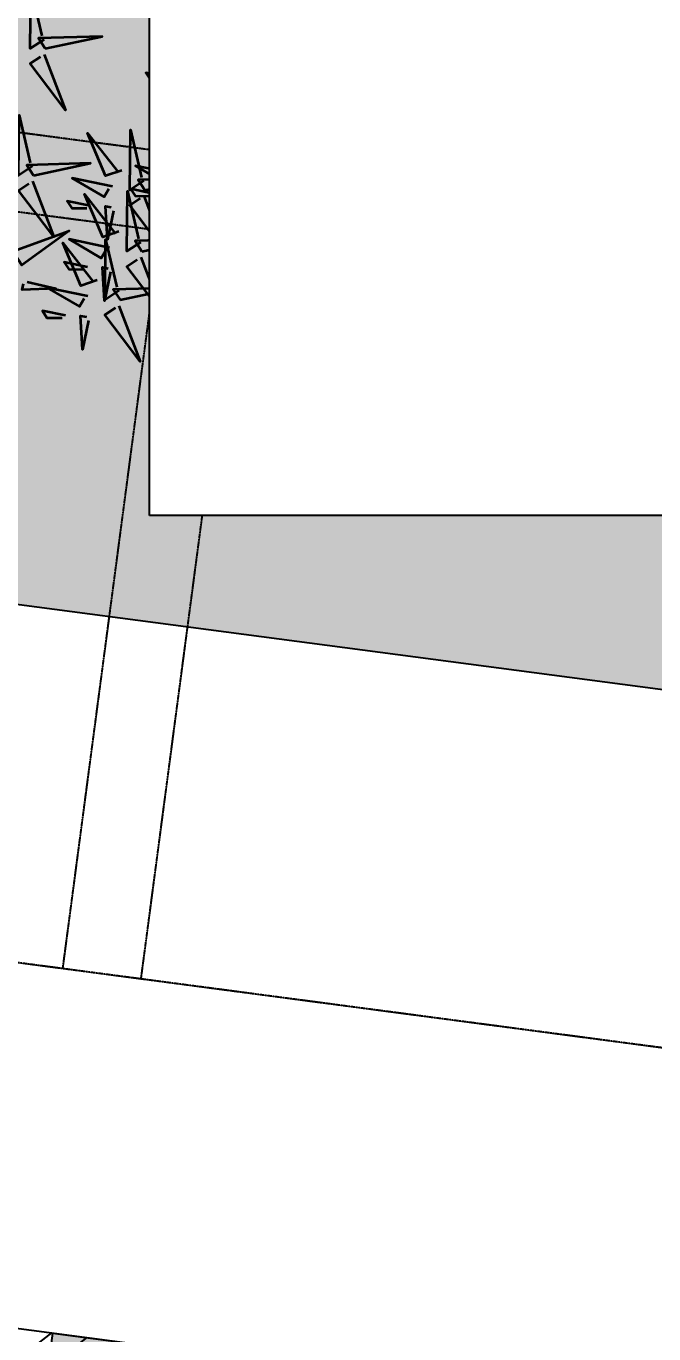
# Model space of a CAD drawing. Header units: millimetres. Extents: x -179928 to 528275, y -469666 to 511935.
# Drawn here: x 72327 to 73122, y 99149 to 100807 of the extents above; entities that cross this region are included whole.
import ezdxf

# ---------------------------------------------------------------- set-up
doc = ezdxf.new("R2010")
doc.units = ezdxf.units.MM
doc.linetypes.add('DASHED', pattern=[0.75, 0.5, -0.25])
for name, color, linetype in [('ad-Column', 3, 'Continuous'), ('ad-Column Hatch', 125, 'Continuous'), ('ad-Elevation 10', 8, 'Continuous'), ('ad-Furniture', 8, 'Continuous'), ('ad-Lvl-Plinth', 30, 'Continuous'), ('ad-Wall', 240, 'Continuous'), ('ad-Wall hatch', 8, 'Continuous')]:
    doc.layers.add(name, color=color, linetype=linetype)
doc.layers.add('ad-Landscape', color=94, linetype='Continuous', lineweight=35)
doc.layers.add('ad-Landscape 2', color=7, linetype='Continuous', lineweight=35, true_color=0x264c00)
doc.styles.add('Sections_The woods Site plan_Entrances$0$Standard', font='arial.ttf')

# ---------------------------------------------------------------- blocks, each defined once
blk = doc.blocks.new('zw$42B5')
at = {"layer": 'ad-Wall hatch', "transparency": 33554610}
h = blk.add_hatch(dxfattribs=at)
h.set_pattern_fill('ANSI32', color=256, scale=10)
h.set_pattern_definition([(45, (-1040635.14, 674820.02), (-67.351921, 67.351921), []), (45, (-1040590.24, 674820.02), (-67.351921, 67.351921), [])])
h.paths.add_polyline_path([(12120, 13620), (12120, 10220), (11890, 10220), (11890, 13390), (7240, 13390), (7240, 8645), (4245, 8645), (4245, 8875), (4445, 8875), (4445, 9370), (4560, 9370), (4560, 8760), (7010, 8760), (7010, 10500), (6360, 10500), (6360, 10615), (7010, 10615), (7010, 13390), (4560, 13390), (4560, 10615), (5560, 10615), (5560, 10500), (4445, 10500), (4445, 13390), (230, 13390), (230, 8875), (3345, 8875), (3345, 8645), (3060, 8645), (3060, 4745), (3345, 4745), (3345, 4515), (230, 4515), (230, 230), (4995, 230), (4995, 3130), (6060, 3130), (6060, 3015), (5110, 3015), (5110, 230), (8310, 230), (8310, 3015), (6860, 3015), (6860, 3130), (8310, 3130), (8310, 4630), (5110, 4630), (5110, 3930), (4995, 3930), (4995, 4515), (4245, 4515), (4245, 4745), (8540, 4745), (8540, 230), (9240, 230), (9240, 0), (0, 0), (0, 4745), (2830, 4745), (2830, 8645), (0, 8645), (0, 13620)])
at = {"layer": 'ad-Wall'}
blk.add_lwpolyline([(4245, 4515), (4245, 4745), (8540, 4745)], dxfattribs=at)
blk = doc.blocks.new('zw$6AA0')
at = {"layer": 'ad-Column Hatch', "transparency": 33554687}
h = blk.add_hatch(color=256, dxfattribs=at)
h.dxf.hatch_style = 1
h.paths.add_polyline_path([(0, -230), (380, -230), (380, 0), (0, 0)])
at = {"layer": 'ad-Column'}
blk.add_lwpolyline([(0, -230), (380, -230), (380, 0), (0, 0)], close=True, dxfattribs=at)
blk = doc.blocks.new('1625E_Columns')
at = {"layer": 'ad-Column', "xscale": -1, "rotation": 359.9999999999997}
blk.add_blockref('zw$6AA0', (5110, 4745), dxfattribs=at)
blk = doc.blocks.new('bamboo')
at = {"layer": 'ad-Landscape'}
blk.add_line((-124.2, -652.6), (-157.7, -842.3), dxfattribs=at)
for points in [[(-841.4, -403.5), (-875.3, -432.7), (-894.8, -272.8), (-848.7, -395.1)], [(-835.4, -427.8), (-688.8, -375.4), (-857.2, -402.4), (-835.4, -427.8)], [(-836.6, -443.5), (-760.1, -583.9), (-870.5, -472.6), (-845, -450.8)], [(-425.4, -669.4), (-466.6, -690.1), (-529.7, -582.4), (-433.9, -676.7)], [(-119.8, -578.6), (-100, -620.2), (-209, -681), (-112.7, -587.2)], [(-9.8, -589.2), (68.8, -596.8), (-19.9, -612), (-18.4, -596.3)], [(352.8, -669.4), (311.6, -690.1), (248.5, -582.4), (344.3, -676.7)], [(489.3, -669.4), (448.2, -690.1), (385.1, -582.4), (480.9, -676.7)], [(527.1, -597.7), (464.1, -593), (478.7, -609.9), (518.7, -605)], [(590.2, -602.4), (584.1, -681.2), (567.1, -592.8), (582.9, -593.9)], [(-827.8, -744.4), (-861.7, -773.6), (-881.2, -613.7), (-835.1, -736)], [(-527.4, -744.4), (-561.3, -773.6), (-580.8, -613.7), (-534.7, -736)], [(-74.2, -598.9), (-84.7, -708.9), (-44.2, -617.6), (-67, -607.5)], [(8.2, -743.4), (-41.2, -595.8), (-17.7, -764.7), (8.2, -743.4)], [(-589.2, -724), (-630.4, -744.6), (-693.5, -636.9), (-597.7, -731.2)], [(-357.5, -714.1), (-210.9, -661.7), (-379.3, -688.7), (-357.5, -714.1)], [(-15.8, -652.1), (-21.8, -715), (-4.6, -700.8), (-8.7, -660.7)], [(420.7, -714.1), (567.3, -661.7), (398.9, -688.7), (420.7, -714.1)], [(557.2, -714.1), (703.8, -661.7), (535.4, -688.7), (557.2, -714.1)], [(23.9, -744.9), (165.8, -671.4), (52.3, -779.4), (31, -753.6)], [(346.4, -826.2), (312.4, -855.4), (293, -695.5), (339.1, -817.8)], [(-821.7, -768.6), (-675.1, -716.3), (-843.5, -743.3), (-821.7, -768.6)], [(-444.7, -715.5), (-555, -707.2), (-462.9, -745.8), (-453.2, -722.8)], [(-521.3, -768.6), (-374.8, -716.3), (-543.2, -743.3), (-521.3, -768.6)], [(-358.7, -729.9), (-282.3, -870.2), (-392.6, -759), (-367.2, -737.1)], [(284.5, -805.8), (243.4, -826.4), (180.3, -718.7), (276.1, -813.1)], [(333.5, -715.5), (223.2, -707.2), (315.3, -745.8), (325, -722.8)], [(470, -715.5), (359.7, -707.2), (451.8, -745.8), (461.5, -722.8)], [(419.5, -729.9), (495.9, -870.2), (385.6, -759), (411, -737.1)], [(556, -729.9), (632.4, -870.2), (522.1, -759), (547.5, -737.1)], [(-608.6, -770), (-718.8, -761.8), (-626.7, -800.3), (-617.1, -777.3)], [(-496.8, -774.9), (-559.8, -770.2), (-545.3, -787.1), (-505.3, -782.2)], [(-433.8, -779.7), (-439.8, -858.4), (-456.8, -770), (-441.1, -771.2)], [(-16.2, -749), (12.3, -783.5), (-148, -799.7), (-24.8, -756.1)], [(281.4, -774.9), (218.4, -770.2), (232.9, -787.1), (272.9, -782.2)], [(344.4, -779.7), (338.4, -858.4), (321.4, -770), (337.1, -771.2)], [(417.9, -774.9), (354.9, -770.2), (369.5, -787.1), (409.4, -782.2)], [(480.9, -779.7), (474.9, -858.4), (457.9, -770), (473.7, -771.2)], [(-822.9, -784.4), (-746.5, -924.8), (-856.8, -813.5), (-831.4, -791.7)], [(-575.6, -887.6), (-616.8, -908.3), (-679.8, -800.6), (-584, -894.9)], [(-513.8, -908.1), (-547.7, -937.2), (-567.2, -777.3), (-521, -899.6)], [(-522.5, -784.4), (-446.1, -924.8), (-556.4, -813.5), (-531, -791.7)], [(352.4, -850.5), (499, -798.1), (330.6, -825.1), (352.4, -850.5)], [(-660.6, -829.5), (-723.6, -824.8), (-709.1, -841.7), (-669.1, -836.8)], [(-597.6, -834.2), (-603.6, -913), (-620.7, -824.6), (-604.9, -825.7)], [(-37.9, -810.4), (-18.1, -852), (-127, -912.8), (-30.8, -819)], [(7.8, -830.7), (-2.8, -940.7), (37.7, -849.4), (14.9, -839.3)], [(72.2, -821), (150.8, -828.6), (62, -843.8), (63.5, -828.1)], [(-227.1, -1003.5), (-261, -1032.7), (-280.5, -872.8), (-234.3, -995)], [(265.2, -851.8), (154.9, -843.6), (247, -882.2), (256.7, -859.1)], [(209.8, -1003.5), (175.9, -1032.7), (156.4, -872.8), (202.6, -995)], [(351.2, -866.2), (427.7, -1006.6), (317.3, -895.4), (342.8, -873.5)], [(-849.9, -976.7), (-708, -903.2), (-821.4, -1011.2), (-842.8, -985.4)], [(-507.7, -932.3), (-361.1, -879.9), (-529.5, -906.9), (-507.7, -932.3)], [(-288.9, -983), (-330, -1003.7), (-393.1, -896), (-297.3, -990.3)], [(148, -983), (106.8, -1003.7), (43.8, -896), (139.5, -990.3)], [(66.1, -883.9), (60.1, -946.8), (77.4, -932.6), (73.3, -892.5)], [(213.1, -911.3), (150.1, -906.6), (164.7, -923.5), (204.7, -918.6)], [(276.1, -916), (270.1, -994.8), (253.1, -906.4), (268.9, -907.6)], [(-616.5, -1023.9), (-657.7, -1044.6), (-720.8, -936.9), (-625, -1031.2)], [(-594.9, -933.7), (-705.2, -925.4), (-613.1, -964), (-603.4, -940.9)], [(-554.7, -1044.4), (-588.6, -1073.6), (-608.1, -913.7), (-562, -1036)], [(-508.9, -948), (-432.5, -1088.4), (-542.8, -977.2), (-517.4, -955.3)], [(-302.5, -1064.9), (-343.7, -1085.5), (-406.8, -977.8), (-311, -1072.1)], [(-240.7, -1085.3), (-274.6, -1114.5), (-294.1, -954.6), (-248, -1076.9)], [(-221, -1027.7), (-74.4, -975.4), (-242.8, -1002.3), (-221, -1027.7)], [(-60.1, -1097.9), (-109.5, -950.3), (-85.9, -1119.2), (-60.1, -1097.9)], [(215.9, -1027.7), (362.5, -975.4), (194.1, -1002.3), (215.9, -1027.7)], [(715.7, -974.6), (605.5, -966.3), (697.6, -1004.9), (707.3, -981.8)], [(-647, -993.1), (-710, -988.4), (-695.4, -1005.3), (-655.5, -1000.4)], [(-584, -997.8), (-590, -1076.6), (-607, -988.2), (-591.3, -989.4)], [(-548.6, -1068.6), (-402.1, -1016.3), (-570.5, -1043.2), (-548.6, -1068.6)], [(-308.2, -1029.1), (-418.5, -1020.8), (-326.4, -1059.4), (-316.7, -1036.4)], [(-222.2, -1043.5), (-145.8, -1183.9), (-256.1, -1072.6), (-230.7, -1050.8)], [(-44.4, -1099.5), (97.5, -1025.9), (-15.9, -1134), (-37.3, -1108.1)], [(128.7, -1029.1), (18.4, -1020.8), (110.5, -1059.4), (120.2, -1036.4)], [(214.7, -1043.5), (291.1, -1183.9), (180.8, -1072.6), (206.2, -1050.8)], [(376.8, -1193.4), (327.4, -1045.8), (350.9, -1214.7), (376.8, -1193.4)], [(636.2, -1166.1), (586.8, -1018.5), (610.3, -1187.4), (636.2, -1166.1)], [(663.7, -1034), (600.7, -1029.3), (615.2, -1046.2), (655.2, -1041.3)], [(-801.6, -1052.8), (-723, -1060.4), (-811.7, -1075.7), (-810.2, -1059.9)], [(-635.9, -1070), (-746.1, -1061.7), (-654, -1100.3), (-644.4, -1077.3)], [(-549.8, -1084.4), (-473.4, -1224.8), (-583.8, -1113.5), (-558.3, -1091.7)], [(-360.3, -1088.6), (-423.3, -1083.8), (-408.7, -1100.8), (-368.8, -1095.8)], [(-297.3, -1093.3), (-303.3, -1172), (-320.3, -1083.6), (-304.5, -1084.8)], [(-234.6, -1109.5), (-88.1, -1057.2), (-256.5, -1084.1), (-234.6, -1109.5)], [(76.6, -1088.6), (13.6, -1083.8), (28.1, -1100.8), (68.1, -1095.8)], [(139.6, -1093.3), (133.6, -1172), (116.6, -1083.6), (132.3, -1084.8)], [(-321.9, -1110.9), (-432.1, -1102.7), (-340, -1141.2), (-330.3, -1118.2)], [(-84.4, -1103.5), (-56, -1138), (-216.2, -1154.2), (-93.1, -1110.6)], [(144.7, -1234.3), (95.3, -1086.7), (118.8, -1255.6), (144.7, -1234.3)], [(-687.9, -1129.5), (-751, -1124.7), (-736.4, -1141.7), (-696.4, -1136.8)], [(-624.9, -1134.2), (-630.9, -1213), (-648, -1124.6), (-632.2, -1125.7)], [(-235.8, -1125.3), (-159.4, -1265.7), (-269.7, -1154.4), (-244.3, -1132.6)], [(392.5, -1194.9), (534.4, -1121.4), (420.9, -1229.4), (399.6, -1203.5)], [(-373.9, -1170.4), (-436.9, -1165.7), (-422.4, -1182.6), (-382.4, -1177.7)], [(-310.9, -1175.1), (-316.9, -1253.9), (-334, -1165.5), (-318.2, -1166.6)], [(-106.2, -1164.9), (-86.3, -1206.5), (-195.3, -1267.4), (-99.1, -1173.5)], [(-60.5, -1185.2), (-71, -1295.3), (-30.6, -1204), (-53.4, -1193.8)], [(3.9, -1175.6), (82.5, -1183.2), (-6.2, -1198.4), (-4.7, -1182.7)], [(160.4, -1235.8), (302.3, -1162.3), (188.8, -1270.3), (167.5, -1244.4)], [(611.8, -1171.7), (640.3, -1206.2), (480.1, -1222.4), (603.2, -1178.8)], [(352.4, -1199), (380.9, -1233.5), (220.7, -1249.7), (343.8, -1206.1)], [(120.3, -1239.9), (148.8, -1274.4), (-11.4, -1290.6), (111.7, -1247)], [(-2.1, -1238.5), (-8.1, -1301.4), (9.1, -1287.1), (5, -1247.1)], [(330.7, -1260.4), (350.5, -1301.9), (241.6, -1362.8), (337.8, -1269)], [(590.1, -1233.1), (609.9, -1274.7), (501, -1335.5), (597.2, -1241.7)], [(635.8, -1253.4), (625.3, -1363.4), (665.7, -1272.1), (642.9, -1262)], [(376.4, -1280.6), (365.9, -1390.7), (406.3, -1299.4), (383.5, -1289.3)], [(440.8, -1271), (519.4, -1278.6), (430.7, -1293.8), (432.2, -1278.1)], [(98.6, -1301.3), (118.4, -1342.9), (9.5, -1403.7), (105.7, -1309.9)], [(144.3, -1321.5), (133.8, -1431.6), (174.2, -1340.3), (151.4, -1330.2)], [(208.7, -1311.9), (287.3, -1319.5), (198.6, -1334.7), (200.1, -1319)], [(694.2, -1306.6), (688.2, -1369.5), (705.4, -1355.3), (701.3, -1315.3)], [(434.8, -1333.9), (428.8, -1396.8), (446, -1382.6), (441.9, -1342.5)], [(202.7, -1374.8), (196.7, -1437.7), (213.9, -1423.5), (209.8, -1383.4)]]:
    blk.add_lwpolyline(points, dxfattribs=at)
at = {"layer": 'ad-Landscape 2'}
blk.add_line((-12.4, -16.3), (-113, -440.5), dxfattribs=at)
for points in [[(706.2, -34.4), (782.6, -174.8), (672.3, -63.6), (697.7, -41.7)], [(323.9, -129.9), (400.4, -270.3), (290, -159), (315.4, -137.2)], [(494.6, -296.8), (495.3, -137), (538.4, -287.6), (505.6, -294.5)], [(298.2, -260.3), (257, -281), (193.9, -173.3), (289.7, -267.6)], [(248.8, -179.7), (242.8, -258.4), (225.8, -170), (241.6, -171.2)], [(360, -280.8), (326.1, -310), (306.6, -150.1), (352.7, -272.3)], [(-189.3, -197.8), (-145.6, -188.6), (-205.5, -338.1), (-187, -208.8)], [(-105.9, -214.5), (-13.2, -274.9), (-75.4, -196.7), (-94.9, -212.2)], [(114.3, -335.4), (80.4, -364.5), (60.9, -204.6), (107, -326.9)], [(843.9, -189.9), (872.4, -224.4), (712.1, -240.6), (835.3, -197)], [(-196.6, -388.9), (-246, -241.3), (-222.5, -410.2), (-196.6, -388.9)], [(-145, -245.6), (-99, -247.3), (-95.6, -372), (-134.1, -243.3)], [(52.5, -314.9), (11.3, -335.6), (-51.8, -227.9), (44, -322.2)], [(584.4, -289.3), (627.6, -223.2), (600, -308.9), (586.7, -300.3)], [(-425.4, -355.8), (-466.6, -376.5), (-529.7, -268.8), (-433.9, -363.1)], [(-363.6, -376.3), (-397.5, -405.4), (-417, -245.5), (-370.9, -367.8)], [(366.1, -305), (512.7, -252.7), (344.3, -279.6), (366.1, -305)], [(663.5, -416.2), (614.1, -268.5), (637.6, -437.5), (663.5, -416.2)], [(822.2, -251.3), (842, -292.9), (733.1, -353.8), (829.3, -259.9)], [(120.3, -359.6), (266.9, -307.2), (98.5, -334.2), (120.3, -359.6)], [(278.8, -306.4), (168.6, -298.1), (260.7, -336.7), (270.4, -313.7)], [(486, -310), (332.3, -285.3), (492.9, -342.8), (486, -310)], [(-357.5, -400.5), (-210.9, -348.1), (-379.3, -375.1), (-357.5, -400.5)], [(-180.9, -390.4), (-39, -316.9), (-152.5, -424.9), (-173.8, -399)], [(364.9, -320.8), (441.3, -461.2), (331, -349.9), (356.4, -328.1)], [(479.7, -334.2), (523.4, -325), (463.5, -474.5), (482, -345.1)], [(563.1, -350.9), (655.8, -411.2), (593.6, -333), (574, -348.6)], [(637.4, -323.8), (690.3, -358.3), (685.7, -336.5), (648.3, -321.5)], [(679.2, -417.7), (821.1, -344.1), (707.7, -452.2), (686.3, -426.3)], [(898.6, -326.3), (927, -360.8), (766.8, -377), (889.9, -333.4)], [(854.8, -325), (791.8, -320.2), (806.4, -337.2), (846.3, -332.2)], [(-73.8, -511.6), (-123.1, -364), (-99.6, -532.9), (-73.8, -511.6)], [(33.1, -361), (-77.2, -352.7), (14.9, -391.3), (24.6, -368.2)], [(119.1, -375.3), (195.6, -515.7), (85.2, -404.5), (110.7, -382.6)], [(226.8, -365.9), (163.8, -361.1), (178.3, -378.1), (218.3, -373.2)], [(289.8, -370.6), (283.8, -449.3), (266.8, -360.9), (282.5, -362.1)], [(524, -381.9), (570, -383.6), (573.4, -508.4), (534.9, -379.6)], [(660.4, -512.6), (626.5, -541.8), (607, -381.9), (653.1, -504.2)], [(-444.7, -401.9), (-555, -393.6), (-462.9, -432.2), (-453.2, -409.1)], [(-358.7, -416.2), (-282.3, -556.6), (-392.6, -445.4), (-367.2, -423.5)], [(-221, -394.5), (-192.5, -429), (-352.8, -445.2), (-229.6, -401.6)], [(-19, -420.4), (-82, -415.7), (-67.4, -432.6), (-27.4, -427.7)], [(44, -425.1), (38, -503.9), (21, -415.5), (36.8, -416.7)], [(598.6, -492.1), (557.4, -512.8), (494.3, -405.1), (590.1, -499.4)], [(813.7, -538.9), (764.3, -391.3), (787.8, -560.2), (813.7, -538.9)], [(876.8, -387.7), (896.6, -429.3), (787.7, -490.1), (883.9, -396.3)], [(-58, -513.1), (83.9, -439.6), (-29.6, -547.6), (-50.9, -521.7)], [(639.2, -421.7), (667.6, -456.2), (507.4, -472.5), (630.5, -428.8)], [(-496.8, -461.3), (-559.8, -456.6), (-545.3, -473.5), (-505.3, -468.6)], [(-433.8, -466), (-439.8, -544.8), (-456.8, -456.4), (-441.1, -457.6)], [(-242.7, -455.8), (-222.9, -497.4), (-331.8, -558.3), (-235.6, -464.5)], [(-197, -476.1), (-207.5, -586.2), (-167.1, -494.9), (-189.9, -484.8)], [(-132.6, -466.5), (-54, -474.1), (-142.8, -489.3), (-141.3, -473.6)], [(617.4, -483.1), (637.2, -524.7), (528.3, -585.6), (624.5, -491.7)], [(666.4, -536.8), (813, -484.5), (644.6, -511.4), (666.4, -536.8)], [(-98.1, -517.2), (-69.7, -551.7), (-229.9, -567.9), (-106.7, -524.3)], [(663.1, -503.4), (652.6, -613.5), (693, -522.2), (670.2, -512)], [(727.5, -493.8), (806.1, -501.4), (717.4, -516.6), (718.9, -500.9)], [(-363.6, -689.9), (-397.5, -719), (-417, -559.2), (-370.9, -681.4)], [(-138.6, -529.4), (-144.7, -592.3), (-127.4, -578.1), (-131.5, -538)], [(414.6, -689.9), (380.7, -719), (361.2, -559.2), (407.3, -681.4)], [(579.2, -538.2), (468.9, -529.9), (561.1, -568.5), (570.7, -545.5)], [(551.1, -689.9), (517.2, -719), (497.7, -559.2), (543.9, -681.4)], [(665.2, -552.6), (741.7, -693), (631.3, -581.7), (656.8, -559.9)], [(789.3, -544.5), (817.8, -578.9), (657.5, -595.2), (780.7, -551.6)], [(721.5, -556.7), (715.5, -619.6), (732.7, -605.4), (728.6, -565.3)], [(767.6, -605.8), (787.4, -647.4), (678.5, -708.3), (774.7, -614.5)], [(813.3, -626.1), (802.7, -736.2), (843.2, -644.9), (820.4, -634.7)], [(912.2, -708.1), (940.6, -742.6), (780.4, -758.8), (903.6, -715.2)], [(890.5, -769.5), (910.3, -811.1), (801.3, -871.9), (897.6, -778.1)], [(796.9, -949), (763, -978.1), (743.5, -818.2), (789.6, -940.5)], [(735.1, -928.5), (693.9, -949.2), (630.8, -841.5), (726.6, -935.8)], [(803, -973.2), (949.5, -920.8), (781.1, -947.8), (803, -973.2)], [(801.8, -988.9), (878.2, -1129.3), (767.9, -1018.1), (793.3, -996.2)], [(726.7, -1038.7), (720.7, -1117.5), (703.7, -1029.1), (719.4, -1030.3)], [(651.9, -1167.6), (793.8, -1094.1), (680.3, -1202.1), (659, -1176.3)], [(700.2, -1243.7), (778.8, -1251.3), (690.1, -1266.6), (691.6, -1250.8)]]:
    blk.add_lwpolyline(points, dxfattribs=at)
blk = doc.blocks.new('A$C7DA81DBD')
at = {"layer": 'ad-Landscape'}
for centre, radius, start, end in [((2.005, 0.521), 2.052, 213.3645, 251.7788), ((1.892, -0.74), 1.708, 200.4746, 238.3718), ((-1.11, -2.329), 1.983, 352.8697, 7.1303), ((1.144, -1.7), 0.928, 214.9166, 251.0505), ((1.697, -2.079), 0.932, 201.0147, 251.0085), ((-0.295, -3.161), 1.349, 352.2305, 30.013), ((1.405, -2.554), 0.868, 198.6878, 245.2839), ((-0.785, -3.797), 1.765, 358.7548, 18.6115), ((1.37, -3.11), 0.824, 203.2196, 241.7797), ((1.383, -3.356), 0.488, 207.4375, 251.1826), ((0.641, -3.924), 0.342, 320.1793, 18.6746), ((1.327, -3.744), 0.358, 194.3796, 245.6782), ((1.18, -3.454), 0.743, 227.0323, 248.1406)]:
    blk.add_arc(centre, radius, start, end, dxfattribs=at)
at = {"layer": 'ad-Landscape 2'}
for centre, radius, start, end in [((1.124, -0.963), 1.476, 139.5678, 220.4322), ((-1.124, -0.963), 1.476, 319.5678, 40.4322), ((0.278, -1.632), 1.654, 125.1459, 172.929), ((-2.005, 0.521), 2.052, 288.2212, 326.6355), ((-0.504, -2.388), 1.772, 127.9554, 156.5901), ((-2.872, -2.169), 1.015, 108.9376, 145.3584), ((-1.841, -1.801), 0.836, 120.6803, 170.6952), ((2.262, -2.222), 3.258, 159.8575, 179.5136), ((-2.259, -2.257), 0.955, 109.2599, 166.2572), ((-1.892, -0.74), 1.708, 301.6282, 339.5254), ((-3.602, -1.788), 0.37, 103.9638, 154.6363), ((-2.789, -2.062), 0.727, 116.203, 161.3292), ((-2.813, -0.17), 1.503, 275.6253, 303.1332), ((-2.053, -0.575), 1.111, 266.0484, 308.3502), ((-0.013, -2.499), 1.688, 141.4367, 168.9715), ((-3.799, -1.387), 0.279, 240.3623, 299.6377), ((-3.566, -1.894), 0.271, 77.551, 166.3454), ((-3.531, -1.186), 0.443, 246.5632, 293.4368), ((-1.894, -2.412), 0.921, 117.1177, 166.3316), ((-0.957, -2.767), 1.425, 128.2279, 160.2669), ((-1.856, -1.09), 1.102, 279.7318, 323.9609), ((0.973, -1.875), 1.434, 167.8862, 206.8402), ((-0.973, -1.875), 1.434, 333.1598, 12.1138), ((-3.646, -0.97), 0.879, 257.9266, 272.9974), ((-3.394, -2.243), 0.437, 98.927, 145.2152), ((-3.104, -2.475), 0.573, 93.6266, 144.2365), ((-3.37, -1.133), 0.705, 261.247, 294.3965), ((0.542, -2.951), 1.936, 142.5885, 180.2685), ((-3.508, -1.218), 0.814, 252.4778, 273.2362), ((-3.413, -2.155), 0.239, 147.6824, 193.2452), ((-2.867, -2.536), 0.525, 111.9719, 158.1743), ((-3.002, -1.519), 0.544, 250.202, 306.221), ((-2.167, -2.776), 0.96, 123.4494, 169.1419), ((-2.675, -1.508), 0.695, 260.6567, 321.7175), ((-1.329, -3.259), 1.53, 124.2544, 162.4095), ((-2.301, -1.358), 0.927, 270.1716, 318.2607), ((1.11, -2.329), 1.983, 172.8697, 187.1303), ((-0.947, -1.818), 0.953, 312.2631, 353.7786), ((0.947, -1.818), 0.953, 186.2214, 227.7369), ((-3.623, -2.031), 0.183, 257.9287, 308.8575), ((-3.324, -1.386), 0.793, 251.9877, 274.4337), ((-3.41, -2.32), 0.148, 98.297, 193.9033), ((-1.447, -2.814), 0.898, 139.4924, 177.6991), ((-0.442, -3.021), 1.463, 142.928, 175.4603), ((-1.144, -1.7), 0.928, 288.9495, 325.0834), ((-3.547, -1.977), 0.379, 269.0458, 306.1809), ((-3.325, -2.438), 0.17, 143.7235, 189.2863), ((-3.218, -2.537), 0.186, 119.0055, 191.7638), ((-3.21, -2.109), 0.273, 237.8448, 324.6011), ((-3.088, -1.801), 0.795, 268.4481, 307.5281), ((-1.697, -2.079), 0.932, 288.9915, 338.9853), ((2.889, -3.142), 3.502, 167.9948, 180.0176), ((0.453, -2.514), 0.676, 171.3917, 227.835), ((-0.453, -2.514), 0.676, 312.165, 8.6083), ((-2.889, -3.142), 3.502, 359.9824, 12.0052), ((-3.454, -2.302), 0.168, 256.8191, 300.1098), ((-3.387, -2.087), 0.488, 268.4011, 309.1706), ((-4.711, -2.181), 1.496, 339.5864, 345.4463), ((-2.833, -2.887), 0.356, 124.2819, 173.793), ((-2.813, -2.152), 0.645, 272.2183, 320.8436), ((-1.999, -3.032), 0.544, 129.3196, 181.7514), ((-2.402, -1.959), 0.821, 274.0733, 314.8771), ((-1.014, -3.524), 1.242, 131.6019, 166.473), ((-2.026, -2.069), 0.846, 278.5709, 321.5072), ((0.295, -3.161), 1.349, 149.987, 187.7695), ((-3.255, -2.307), 0.399, 262.2727, 289.059), ((-3.205, -2.09), 0.759, 271.415, 306.1567), ((-0.488, -3.723), 1.408, 129.2482, 165.9132), ((-0.914, -2.323), 0.874, 290.1808, 328.5951), ((0.914, -2.323), 0.874, 211.4049, 249.8192), ((-2.929, -2.933), 0.15, 126.1904, 182.5297), ((-3.025, -2.67), 0.274, 258.7338, 302.0246), ((-2.554, -3.07), 0.372, 132.039, 182.3981), ((-3.055, -2.232), 0.863, 278.6128, 308.9762), ((-0.579, -3.745), 0.974, 118.3444, 173.5331), ((-1.405, -2.554), 0.868, 294.7161, 341.3122), ((-2.458, -3.195), 0.289, 145.3594, 190.9222), ((-2.128, -3.396), 0.461, 134.4168, 177.6352), ((-2.436, -2.424), 0.643, 257.6145, 296.9239), ((-2.208, -2.504), 0.73, 268.9494, 309.1849), ((0.81, -3.717), 1.458, 154.4442, 184.6619), ((1.74, -3.125), 2.067, 175.9521, 190.6786), ((-0.876, -2.829), 0.895, 310.7887, 348.0381), ((0.876, -2.829), 0.895, 191.9619, 229.2113), ((-1.74, -3.125), 2.067, 349.3214, 4.0479), ((-0.81, -3.717), 1.458, 355.3381, 25.5558), ((-3.046, -2.005), 1.281, 283.7152, 293.8565), ((-2.622, -2.757), 0.621, 273.0667, 310.2241), ((-2.106, -3.468), 0.289, 145.3594, 190.9222), ((-0.915, -3.796), 1.32, 153.7814, 168.0611), ((-1.896, -2.617), 0.764, 273.1884, 312.6145), ((-0.211, -3.764), 1.016, 144.8498, 183.0189), ((0.785, -3.797), 1.765, 161.3885, 181.2452), ((-2.403, -3.194), 0.329, 272.3146, 313.7549), ((-2.239, -2.943), 0.581, 273.3251, 311.6636), ((-0.466, -3.951), 1.488, 157.2926, 174.0275), ((-2.444, -2.7), 1.205, 294.4744, 320.3824), ((-1.724, -2.922), 0.735, 283.908, 319.6134), ((-1.37, -3.11), 0.824, 298.2203, 336.7804), ((-0.873, -3.314), 0.57, 293.7313, 353.3277), ((0.672, -3.334), 0.873, 183.0038, 219.6059), ((-0.672, -3.334), 0.873, 320.3941, 356.9962), ((0.873, -3.314), 0.57, 186.6723, 246.2687), ((-1.692, -3.651), 0.41, 156.3892, 187.6723), ((-2.158, -3.355), 0.356, 279.6308, 313.1371), ((-1.452, -3.751), 0.311, 161.2129, 206.1809), ((-1.034, -3.87), 0.552, 154.5471, 189.5144), ((-1.383, -3.356), 0.488, 288.8174, 332.5625), ((0.485, -3.825), 0.838, 157.7226, 195.8673), ((-0.485, -3.825), 0.838, 344.1327, 22.2774), ((-1.821, -3.599), 0.302, 287.3992, 323.6788), ((-1.759, -3.363), 0.625, 286.9117, 328.7423), ((5.866, -2.673), 7.168, 189.1667, 191.2403), ((-1.327, -3.744), 0.358, 294.3218, 345.6204), ((-0.641, -3.924), 0.342, 161.3254, 219.8207), ((-0.143, -3.955), 0.535, 164.7932, 204.8095), ((-0.466, -3.725), 0.359, 293.7056, 356.9487), ((0.466, -3.725), 0.359, 183.0513, 246.2944), ((0.143, -3.955), 0.535, 335.1905, 15.2068), ((-1.053, -3.888), 0.343, 173.8947, 205.1777), ((-1.415, -3.77), 0.269, 281.0401, 324.9578), ((-1.18, -3.454), 0.743, 291.8594, 312.9677), ((-0.906, -3.641), 0.606, 297.2695, 335.9728), ((0.323, -3.905), 0.477, 180.4376, 227.2613), ((-0.323, -3.905), 0.477, 312.7387, 359.5624), ((0.906, -3.641), 0.606, 204.0272, 242.7305), ((-0.266, -4.046), 0.225, 186.241, 229.1557), ((-0.491, -4.017), 0.214, 291.17, 329.5844), ((-0.096, -4.063), 0.227, 172.7272, 229.0665), ((-0.414, -3.981), 0.305, 303.605, 342.9027), ((0.414, -3.981), 0.305, 197.0973, 236.395), ((0.096, -4.063), 0.227, 310.9335, 7.2728), ((0.491, -4.017), 0.214, 210.4156, 248.83), ((0.266, -4.046), 0.225, 310.8443, 353.759)]:
    blk.add_arc(centre, radius, start, end, dxfattribs=at)
blk = doc.blocks.new('zw$DAD3')
at = {"true_color": 0x7f5f3f, "transparency": 33554610}
h = blk.add_hatch(dxfattribs=at)
h.set_pattern_fill('DOTS', color=37, scale=20, angle=360)
h.set_pattern_definition([(360, (-800139.518, 271344.397), (15.875, 31.75), [0, -31.75])])
h.paths.add_polyline_path([(450, -2530), (2915, -2530), (2915, -450), (450, -450)])
at = {"layer": 'ad-Elevation 10', "linetype": 'DASHED'}
blk.add_lwpolyline([(0, -2980), (3365, -2980), (3365, 0), (0, 0)], close=True, dxfattribs=at)
for points in [[(1071.7, 0), (1071.7, -2980)], [(1171.7, 0), (1171.7, -2980)], [(0, -1936.7), (3365, -1936.7)], [(0, -2036.7), (3365, -2036.7)]]:
    blk.add_lwpolyline(points, dxfattribs=at)
at = {"layer": 'ad-Elevation 10'}
blk.add_lwpolyline([(450, -2530), (2915, -2530), (2915, -450), (450, -450)], close=True, dxfattribs=at)
at = {"xscale": 95.10164028446887, "yscale": 95.10164028446887, "zscale": 95.10164028446887, "rotation": 359.9999999999999}
blk.add_blockref('A$C7DA81DBD', (1592.1, -1604), dxfattribs=at)
at = {"layer": 'ad-Landscape', "linetype": 'Continuous', "xscale": 0.473259546584505, "yscale": 0.473259546584505, "zscale": 0.473259546584505, "rotation": 359.9999999999999}
blk.add_blockref('bamboo', (1292.6, -1624.9), dxfattribs=at)
blk = doc.blocks.new('1625_East Villa')
at = {"layer": 'ad-Furniture'}
blk.add_blockref('zw$DAD3', (3610, 8185), dxfattribs=at)
at = {"layer": 'ad-Wall'}
blk.add_blockref('zw$42B5', (0, 0), dxfattribs=at)
blk.add_blockref('1625E_Columns', (0, 0))
blk = doc.blocks.new("All Plot's Villa Plans")
at = {"ltscale": 5, "rotation": 352.4703876422526}
blk.add_blockref('1625_East Villa', (67049.9, 95065.9), dxfattribs=at)
blk = doc.blocks.new('zw$63CD')
at = {"layer": 'ad-Lvl-Plinth', "insert": (81809.6, 2028.8), "char_height": 1269.985, "width": 5416.267, "attachment_point": 5, "style": 'Sections_The woods Site plan_Entrances$0$Standard', "bg_fill": 19, "box_fill_scale": 1.5, "bg_fill_color": 257, "bg_fill_transparency": 0}
blk.add_mtext('\\pxt4;498.96', dxfattribs=at)

msp = doc.modelspace()

# ---------------------------------------------------------------- block references
at = {"ltscale": 5}
msp.add_blockref("All Plot's Villa Plans", (0, 0), dxfattribs=at)

# ---------------------------------------------------------------- next in the draw order: block references
at = {"layer": 'ad-Lvl-Plinth', "ltscale": 5}
msp.add_blockref('zw$63CD', (-5982.9, 99418.6), dxfattribs=at)

doc.saveas('drawing.dxf')
